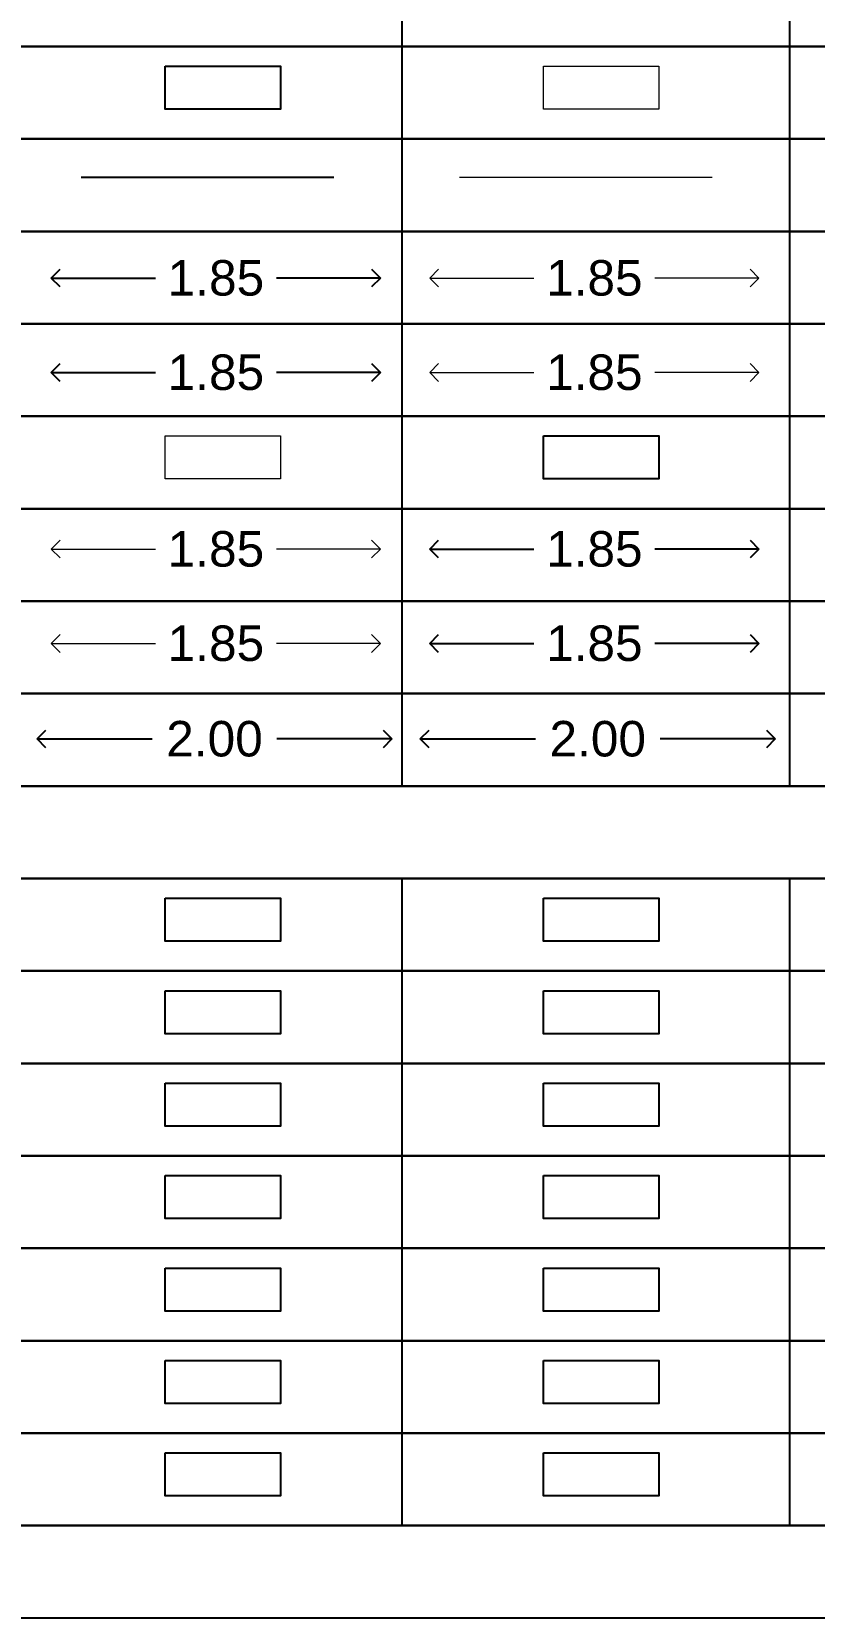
# Model space of a CAD drawing. Header units: millimetres. Extents: x -9481 to -9286, y 28694 to 28853.
# Drawn here: x -9451.39 to -9446.99, y 28789.23 to 28798.13 of the extents above; entities that cross this region are included whole.
import ezdxf

# ---------------------------------------------------------------- set-up
doc = ezdxf.new("R2010")
doc.units = ezdxf.units.MM
doc.header["$PDMODE"] = 34
doc.header["$PDSIZE"] = -15
doc.linetypes.add('CONTINULUS', pattern=[0])
for name, color, linetype in [('BLK_1_FLR_3_EXIT_WIDTH_STAIR', 7, 'Continuous'), ('BLK_1_FLR_3_UNITFA', 7, 'Continuous'), ('BLK_1_FLR_4_EXIT_WIDTH_STAIR', 7, 'Continuous'), ('BLK_1_FLR_4_UNITFA', 7, 'Continuous')]:
    doc.layers.add(name, color=color, linetype=linetype)
doc.layers.add('BLK_1_FLR_3_STAIR_1_FLIGHT_1', color=7, linetype='Continuous', plot=False)
doc.layers.add('BLK_1_FLR_4_STAIR_1_LANDING_1', color=7, linetype='Continuous', plot=False)
for name, color, linetype, lineweight in [('BLK_1_FLR_3_STAIR_1_LANDING_1', 7, 'Continuous', 0), ('BLK_1_FLR_4_STAIR_1_FLIGHT_1', 7, 'Continuous', 0), ('PLAN', 7, 'Continuous', 40)]:
    doc.layers.add(name, color=color, linetype=linetype, lineweight=lineweight)
doc.styles.add('Arial', font='arial.ttf', dxfattribs={"height": 0.2})
doc.styles.add('style2', font='arial.ttf', dxfattribs={"height": 0.3})
doc.dimstyles.new('INT DIM', dxfattribs={"dimtxt": 0.3, "dimasz": 0.1, "dimexe": 0.18, "dimexo": 0.0625, "dimgap": 0.09, "dimtad": 0, "dimzin": 0, "dimdsep": 46, "dimtxsty": 'style2', "dimblk": 'OPEN90', "dimcen": 0.09, "dimse1": 1, "dimse2": 1, "dimclrd": 250, "dimclrt": 256, "dimadec": 0, "dimazin": 0, "dimtfac": 1, "dimtofl": 0, "dimtmove": 0, "dimatfit": 3, "dimfxl": 1, "dimtolj": 1, "dimtzin": 0, "dimlwd": -1, "dimarcsym": 0})

# ---------------------------------------------------------------- blocks, each defined once
blk = doc.blocks.new('_Open90')
at = {"layer": 'PLAN', "color": 0, "lineweight": -2}
for p, q in [((0, 0), (-1, 0)), ((-0.5, 0.5), (0, 0)), ((0, 0), (-0.5, -0.5))]:
    blk.add_line(p, q, dxfattribs=at)
blk = doc.blocks.new('*D11')
at = {"layer": 'BLK_1_FLR_3_STAIR_1_FLIGHT_1', "color": 250}
for p, q in [((-9451.183478, 28796.737557), (-9450.697136, 28796.737557)), ((-9449.529195, 28796.737557), (-9450.015536, 28796.737557))]:
    blk.add_line(p, q, dxfattribs=at)
at = {"layer": 'Defpoints', "color": 0}
for p in [(-9451.283478, 28796.803627), (-9449.429195, 28796.822319), (-9449.429195, 28796.737557)]:
    blk.add_point(p, dxfattribs=at)
at = {"layer": 'BLK_1_FLR_3_STAIR_1_FLIGHT_1', "color": 250, "xscale": 0.1, "yscale": 0.1, "zscale": 0.1, "rotation": 180}
blk.add_blockref('_Open90', (-9451.283478, 28796.737557), dxfattribs=at)
at = {"layer": 'BLK_1_FLR_3_STAIR_1_FLIGHT_1', "color": 250, "xscale": 0.1, "yscale": 0.1, "zscale": 0.1}
blk.add_blockref('_Open90', (-9449.429195, 28796.737557), dxfattribs=at)
at = {"layer": 'BLK_1_FLR_3_STAIR_1_FLIGHT_1', "linetype": 'CONTINULUS', "ltscale": 0.05, "insert": (-9450.356336, 28796.737557), "char_height": 0.2, "attachment_point": 5, "style": 'Arial', "bg_fill": 3, "box_fill_scale": 1.1, "bg_fill_color": 256, "bg_fill_true_color": 13158600, "bg_fill_transparency": 0}
blk.add_mtext('\\A1;1.85', dxfattribs=at)
blk = doc.blocks.new('*D12')
at = {"layer": 'BLK_1_FLR_4_STAIR_1_FLIGHT_1', "color": 250}
for p, q in [((-9449.051965, 28796.737557), (-9448.565623, 28796.737557)), ((-9447.397682, 28796.737557), (-9447.884023, 28796.737557))]:
    blk.add_line(p, q, dxfattribs=at)
at = {"layer": 'Defpoints', "color": 0}
for p in [(-9449.151965, 28796.803627), (-9447.297682, 28796.822319), (-9447.297682, 28796.737557)]:
    blk.add_point(p, dxfattribs=at)
at = {"layer": 'BLK_1_FLR_4_STAIR_1_FLIGHT_1', "color": 250, "xscale": 0.1, "yscale": 0.1, "zscale": 0.1, "rotation": 180}
blk.add_blockref('_Open90', (-9449.151965, 28796.737557), dxfattribs=at)
at = {"layer": 'BLK_1_FLR_4_STAIR_1_FLIGHT_1', "color": 250, "xscale": 0.1, "yscale": 0.1, "zscale": 0.1}
blk.add_blockref('_Open90', (-9447.297682, 28796.737557), dxfattribs=at)
at = {"layer": 'BLK_1_FLR_4_STAIR_1_FLIGHT_1', "linetype": 'CONTINULUS', "ltscale": 0.05, "insert": (-9448.224823, 28796.737557), "char_height": 0.2, "attachment_point": 5, "style": 'Arial', "bg_fill": 3, "box_fill_scale": 1.1, "bg_fill_color": 256, "bg_fill_true_color": 13158600, "bg_fill_transparency": 0}
blk.add_mtext('\\A1;1.85', dxfattribs=at)
blk = doc.blocks.new('*D17')
at = {"layer": 'BLK_1_FLR_3_STAIR_1_FLIGHT_1', "color": 250}
for p, q in [((-9451.183478, 28796.206132), (-9450.697136, 28796.206132)), ((-9449.529195, 28796.206132), (-9450.015536, 28796.206132))]:
    blk.add_line(p, q, dxfattribs=at)
at = {"layer": 'Defpoints', "color": 0}
for p in [(-9451.283478, 28796.272202), (-9449.429195, 28796.290894), (-9449.429195, 28796.206132)]:
    blk.add_point(p, dxfattribs=at)
at = {"layer": 'BLK_1_FLR_3_STAIR_1_FLIGHT_1', "color": 250, "xscale": 0.1, "yscale": 0.1, "zscale": 0.1, "rotation": 180}
blk.add_blockref('_Open90', (-9451.283478, 28796.206132), dxfattribs=at)
at = {"layer": 'BLK_1_FLR_3_STAIR_1_FLIGHT_1', "color": 250, "xscale": 0.1, "yscale": 0.1, "zscale": 0.1}
blk.add_blockref('_Open90', (-9449.429195, 28796.206132), dxfattribs=at)
at = {"layer": 'BLK_1_FLR_3_STAIR_1_FLIGHT_1', "linetype": 'CONTINULUS', "ltscale": 0.05, "insert": (-9450.356336, 28796.206132), "char_height": 0.2, "attachment_point": 5, "style": 'Arial', "bg_fill": 3, "box_fill_scale": 1.1, "bg_fill_color": 256, "bg_fill_true_color": 13158600, "bg_fill_transparency": 0}
blk.add_mtext('\\A1;1.85', dxfattribs=at)
blk = doc.blocks.new('*D18')
at = {"layer": 'BLK_1_FLR_4_STAIR_1_FLIGHT_1', "color": 250}
for p, q in [((-9449.051965, 28796.206132), (-9448.565623, 28796.206132)), ((-9447.397682, 28796.206132), (-9447.884023, 28796.206132))]:
    blk.add_line(p, q, dxfattribs=at)
at = {"layer": 'Defpoints', "color": 0}
for p in [(-9449.151965, 28796.272202), (-9447.297682, 28796.290894), (-9447.297682, 28796.206132)]:
    blk.add_point(p, dxfattribs=at)
at = {"layer": 'BLK_1_FLR_4_STAIR_1_FLIGHT_1', "color": 250, "xscale": 0.1, "yscale": 0.1, "zscale": 0.1, "rotation": 180}
blk.add_blockref('_Open90', (-9449.151965, 28796.206132), dxfattribs=at)
at = {"layer": 'BLK_1_FLR_4_STAIR_1_FLIGHT_1', "color": 250, "xscale": 0.1, "yscale": 0.1, "zscale": 0.1}
blk.add_blockref('_Open90', (-9447.297682, 28796.206132), dxfattribs=at)
at = {"layer": 'BLK_1_FLR_4_STAIR_1_FLIGHT_1', "linetype": 'CONTINULUS', "ltscale": 0.05, "insert": (-9448.224823, 28796.206132), "char_height": 0.2, "attachment_point": 5, "style": 'Arial', "bg_fill": 3, "box_fill_scale": 1.1, "bg_fill_color": 256, "bg_fill_true_color": 13158600, "bg_fill_transparency": 0}
blk.add_mtext('\\A1;1.85', dxfattribs=at)
blk = doc.blocks.new('*D24')
at = {"layer": 'BLK_1_FLR_3_STAIR_1_LANDING_1', "color": 250}
for p, q in [((-9451.183478, 28795.211318), (-9450.697136, 28795.211318)), ((-9449.529195, 28795.211318), (-9450.015536, 28795.211318))]:
    blk.add_line(p, q, dxfattribs=at)
at = {"layer": 'Defpoints', "color": 0}
for p in [(-9451.283478, 28795.277387), (-9449.429195, 28795.29608), (-9449.429195, 28795.211318)]:
    blk.add_point(p, dxfattribs=at)
at = {"layer": 'BLK_1_FLR_3_STAIR_1_LANDING_1', "color": 250, "xscale": 0.1, "yscale": 0.1, "zscale": 0.1, "rotation": 180}
blk.add_blockref('_Open90', (-9451.283478, 28795.211318), dxfattribs=at)
at = {"layer": 'BLK_1_FLR_3_STAIR_1_LANDING_1', "color": 250, "xscale": 0.1, "yscale": 0.1, "zscale": 0.1}
blk.add_blockref('_Open90', (-9449.429195, 28795.211318), dxfattribs=at)
at = {"layer": 'BLK_1_FLR_3_STAIR_1_LANDING_1', "linetype": 'CONTINULUS', "ltscale": 0.05, "insert": (-9450.356336, 28795.211318), "char_height": 0.2, "attachment_point": 5, "style": 'Arial', "bg_fill": 3, "box_fill_scale": 1.1, "bg_fill_color": 256, "bg_fill_true_color": 13158600, "bg_fill_transparency": 0}
blk.add_mtext('\\A1;1.85', dxfattribs=at)
blk = doc.blocks.new('*D25')
at = {"layer": 'BLK_1_FLR_4_STAIR_1_LANDING_1', "color": 250}
for p, q in [((-9449.051965, 28795.211318), (-9448.565623, 28795.211318)), ((-9447.397682, 28795.211318), (-9447.884023, 28795.211318))]:
    blk.add_line(p, q, dxfattribs=at)
at = {"layer": 'Defpoints', "color": 0}
for p in [(-9449.151965, 28795.277387), (-9447.297682, 28795.29608), (-9447.297682, 28795.211318)]:
    blk.add_point(p, dxfattribs=at)
at = {"layer": 'BLK_1_FLR_4_STAIR_1_LANDING_1', "color": 250, "xscale": 0.1, "yscale": 0.1, "zscale": 0.1, "rotation": 180}
blk.add_blockref('_Open90', (-9449.151965, 28795.211318), dxfattribs=at)
at = {"layer": 'BLK_1_FLR_4_STAIR_1_LANDING_1', "color": 250, "xscale": 0.1, "yscale": 0.1, "zscale": 0.1}
blk.add_blockref('_Open90', (-9447.297682, 28795.211318), dxfattribs=at)
at = {"layer": 'BLK_1_FLR_4_STAIR_1_LANDING_1', "linetype": 'CONTINULUS', "ltscale": 0.05, "insert": (-9448.224823, 28795.211318), "char_height": 0.2, "attachment_point": 5, "style": 'Arial', "bg_fill": 3, "box_fill_scale": 1.1, "bg_fill_color": 256, "bg_fill_true_color": 13158600, "bg_fill_transparency": 0}
blk.add_mtext('\\A1;1.85', dxfattribs=at)
blk = doc.blocks.new('*D31')
at = {"layer": 'BLK_1_FLR_3_STAIR_1_LANDING_1', "color": 250}
for p, q in [((-9451.183478, 28794.679892), (-9450.697136, 28794.679892)), ((-9449.529195, 28794.679892), (-9450.015536, 28794.679892))]:
    blk.add_line(p, q, dxfattribs=at)
at = {"layer": 'Defpoints', "color": 0}
for p in [(-9451.283478, 28794.745962), (-9449.429195, 28794.764654), (-9449.429195, 28794.679892)]:
    blk.add_point(p, dxfattribs=at)
at = {"layer": 'BLK_1_FLR_3_STAIR_1_LANDING_1', "color": 250, "xscale": 0.1, "yscale": 0.1, "zscale": 0.1, "rotation": 180}
blk.add_blockref('_Open90', (-9451.283478, 28794.679892), dxfattribs=at)
at = {"layer": 'BLK_1_FLR_3_STAIR_1_LANDING_1', "color": 250, "xscale": 0.1, "yscale": 0.1, "zscale": 0.1}
blk.add_blockref('_Open90', (-9449.429195, 28794.679892), dxfattribs=at)
at = {"layer": 'BLK_1_FLR_3_STAIR_1_LANDING_1', "linetype": 'CONTINULUS', "ltscale": 0.05, "insert": (-9450.356336, 28794.679892), "char_height": 0.2, "attachment_point": 5, "style": 'Arial', "bg_fill": 3, "box_fill_scale": 1.1, "bg_fill_color": 256, "bg_fill_true_color": 13158600, "bg_fill_transparency": 0}
blk.add_mtext('\\A1;1.85', dxfattribs=at)
blk = doc.blocks.new('*D32')
at = {"layer": 'BLK_1_FLR_4_STAIR_1_LANDING_1', "color": 250}
for p, q in [((-9449.051965, 28794.679892), (-9448.565623, 28794.679892)), ((-9447.397682, 28794.679892), (-9447.884023, 28794.679892))]:
    blk.add_line(p, q, dxfattribs=at)
at = {"layer": 'Defpoints', "color": 0}
for p in [(-9449.151965, 28794.745962), (-9447.297682, 28794.764654), (-9447.297682, 28794.679892)]:
    blk.add_point(p, dxfattribs=at)
at = {"layer": 'BLK_1_FLR_4_STAIR_1_LANDING_1', "color": 250, "xscale": 0.1, "yscale": 0.1, "zscale": 0.1, "rotation": 180}
blk.add_blockref('_Open90', (-9449.151965, 28794.679892), dxfattribs=at)
at = {"layer": 'BLK_1_FLR_4_STAIR_1_LANDING_1', "color": 250, "xscale": 0.1, "yscale": 0.1, "zscale": 0.1}
blk.add_blockref('_Open90', (-9447.297682, 28794.679892), dxfattribs=at)
at = {"layer": 'BLK_1_FLR_4_STAIR_1_LANDING_1', "linetype": 'CONTINULUS', "ltscale": 0.05, "insert": (-9448.224823, 28794.679892), "char_height": 0.2, "attachment_point": 5, "style": 'Arial', "bg_fill": 3, "box_fill_scale": 1.1, "bg_fill_color": 256, "bg_fill_true_color": 13158600, "bg_fill_transparency": 0}
blk.add_mtext('\\A1;1.85', dxfattribs=at)
blk = doc.blocks.new('*D40')
at = {"layer": 'BLK_1_FLR_3_EXIT_WIDTH_STAIR', "color": 250, "ltscale": 0.05}
for p, q in [((-9451.263846, 28794.142125), (-9450.715059, 28794.142125)), ((-9449.464672, 28794.142125), (-9450.013459, 28794.142125))]:
    blk.add_line(p, q, dxfattribs=at)
at = {"layer": 'Defpoints', "color": 0}
for p in [(-9451.363846, 28794.302536), (-9449.364672, 28794.302536), (-9449.364672, 28794.142125)]:
    blk.add_point(p, dxfattribs=at)
at = {"layer": 'BLK_1_FLR_3_EXIT_WIDTH_STAIR', "color": 250, "xscale": 0.1, "yscale": 0.1, "zscale": 0.1, "rotation": 180}
blk.add_blockref('_Open90', (-9451.363846, 28794.142125), dxfattribs=at)
at = {"layer": 'BLK_1_FLR_3_EXIT_WIDTH_STAIR', "color": 250, "xscale": 0.1, "yscale": 0.1, "zscale": 0.1}
blk.add_blockref('_Open90', (-9449.364672, 28794.142125), dxfattribs=at)
at = {"layer": 'BLK_1_FLR_3_EXIT_WIDTH_STAIR', "linetype": 'CONTINULUS', "ltscale": 0.05, "insert": (-9450.364259, 28794.142125), "char_height": 0.2, "attachment_point": 5, "style": 'Arial', "bg_fill": 3, "box_fill_scale": 1.1, "bg_fill_color": 256, "bg_fill_true_color": 13158600, "bg_fill_transparency": 0}
blk.add_mtext('\\A1;2.00', dxfattribs=at)
blk = doc.blocks.new('*D41')
at = {"layer": 'BLK_1_FLR_4_EXIT_WIDTH_STAIR', "color": 250, "ltscale": 0.05}
for p, q in [((-9449.105209, 28794.142125), (-9448.556421, 28794.142125)), ((-9447.306034, 28794.142125), (-9447.854821, 28794.142125))]:
    blk.add_line(p, q, dxfattribs=at)
at = {"layer": 'Defpoints', "color": 0}
for p in [(-9449.205209, 28794.302536), (-9447.206034, 28794.302536), (-9447.206034, 28794.142125)]:
    blk.add_point(p, dxfattribs=at)
at = {"layer": 'BLK_1_FLR_4_EXIT_WIDTH_STAIR', "color": 250, "xscale": 0.1, "yscale": 0.1, "zscale": 0.1, "rotation": 180}
blk.add_blockref('_Open90', (-9449.205209, 28794.142125), dxfattribs=at)
at = {"layer": 'BLK_1_FLR_4_EXIT_WIDTH_STAIR', "color": 250, "xscale": 0.1, "yscale": 0.1, "zscale": 0.1}
blk.add_blockref('_Open90', (-9447.206034, 28794.142125), dxfattribs=at)
at = {"layer": 'BLK_1_FLR_4_EXIT_WIDTH_STAIR', "linetype": 'CONTINULUS', "ltscale": 0.05, "insert": (-9448.205621, 28794.142125), "char_height": 0.2, "attachment_point": 5, "style": 'Arial', "bg_fill": 3, "box_fill_scale": 1.1, "bg_fill_color": 256, "bg_fill_true_color": 13158600, "bg_fill_transparency": 0}
blk.add_mtext('\\A1;2.00', dxfattribs=at)

msp = doc.modelspace()

# ---------------------------------------------------------------- linework, layer by layer
for p, q in [((-9449.308551, 28798.562764), (-9449.308551, 28798.042117)), ((-9447.126291, 28798.562764), (-9447.126291, 28798.042117)), ((-9449.308551, 28798.042117), (-9449.308551, 28797.52147)), ((-9447.126291, 28798.042117), (-9447.126291, 28797.52147)), ((-9449.308551, 28797.52147), (-9449.308551, 28797.000823)), ((-9447.126291, 28797.52147), (-9447.126291, 28797.000823)), ((-9449.308551, 28797.000823), (-9449.308551, 28796.480176)), ((-9447.126291, 28797.000823), (-9447.126291, 28796.480176)), ((-9449.308551, 28796.480176), (-9449.308551, 28795.959529)), ((-9447.126291, 28796.480176), (-9447.126291, 28795.959529)), ((-9449.308551, 28795.959529), (-9449.308551, 28795.438882)), ((-9447.126291, 28795.959529), (-9447.126291, 28795.438882)), ((-9449.308551, 28795.438882), (-9449.308551, 28794.918235)), ((-9447.126291, 28795.438882), (-9447.126291, 28794.918235)), ((-9449.308551, 28794.918235), (-9449.308551, 28794.397588)), ((-9447.126291, 28794.918235), (-9447.126291, 28794.397588)), ((-9449.308551, 28794.397588), (-9449.308551, 28793.876941)), ((-9447.126291, 28794.397588), (-9447.126291, 28793.876941)), ((-9449.308551, 28793.356294), (-9449.308551, 28792.835648)), ((-9447.126291, 28793.356294), (-9447.126291, 28792.835648)), ((-9449.308551, 28792.835648), (-9449.308551, 28792.315001)), ((-9447.126291, 28792.835648), (-9447.126291, 28792.315001)), ((-9449.308551, 28792.315001), (-9449.308551, 28791.794354)), ((-9447.126291, 28792.315001), (-9447.126291, 28791.794354)), ((-9449.308551, 28791.794354), (-9449.308551, 28791.273707)), ((-9447.126291, 28791.794354), (-9447.126291, 28791.273707)), ((-9449.308551, 28791.273707), (-9449.308551, 28790.75306)), ((-9447.126291, 28791.273707), (-9447.126291, 28790.75306)), ((-9449.308551, 28790.75306), (-9449.308551, 28790.232413)), ((-9447.126291, 28790.75306), (-9447.126291, 28790.232413)), ((-9449.308551, 28790.232413), (-9449.308551, 28789.711766)), ((-9447.126291, 28790.232413), (-9447.126291, 28789.711766))]:
    msp.add_line(p, q)
for points in [[(-9481.2579, 28798.042117), (-9481.2579, 28798.562764), (-9442.229952, 28798.562764), (-9442.229952, 28798.042117), (-9470.864214, 28798.042117)], [(-9461.731845, 28798.042117), (-9442.229952, 28798.042117), (-9442.229952, 28797.52147), (-9461.731845, 28797.52147)], [(-9461.731845, 28797.52147), (-9442.229952, 28797.52147), (-9442.229952, 28797.000823), (-9461.731845, 28797.000823)], [(-9461.731845, 28797.000823), (-9442.229952, 28797.000823), (-9442.229952, 28796.480176), (-9461.731845, 28796.480176)], [(-9461.731845, 28796.480176), (-9442.229952, 28796.480176), (-9442.229952, 28795.959529), (-9470.864214, 28795.959529)], [(-9470.864214, 28795.959529), (-9442.229952, 28795.959529), (-9442.229952, 28795.438882), (-9461.731845, 28795.438882)], [(-9461.731845, 28795.438882), (-9442.229952, 28795.438882), (-9442.229952, 28794.918235), (-9461.731845, 28794.918235)], [(-9461.731845, 28794.918235), (-9442.229952, 28794.918235), (-9442.229952, 28794.397588), (-9481.2579, 28794.397588), (-9481.2579, 28794.918235)], [(-9481.2579, 28789.711766), (-9481.2579, 28793.356294), (-9442.229952, 28793.356294), (-9442.229952, 28792.835648), (-9461.731845, 28792.835648)], [(-9461.731845, 28792.835648), (-9442.229952, 28792.835648), (-9442.229952, 28792.315001), (-9461.731845, 28792.315001)], [(-9461.731845, 28792.315001), (-9442.229952, 28792.315001), (-9442.229952, 28791.794354), (-9461.731845, 28791.794354)], [(-9461.731845, 28791.794354), (-9442.229952, 28791.794354), (-9442.229952, 28791.273707), (-9461.731845, 28791.273707)], [(-9461.731845, 28791.273707), (-9442.229952, 28791.273707), (-9442.229952, 28790.75306), (-9461.731845, 28790.75306)], [(-9461.731845, 28790.75306), (-9442.229952, 28790.75306), (-9442.229952, 28790.232413), (-9461.731845, 28790.232413)], [(-9461.731845, 28790.232413), (-9442.229952, 28790.232413), (-9442.229952, 28789.711766), (-9481.2579, 28789.711766)]]:
    msp.add_lwpolyline(points)
for points in [[(-9481.2579, 28794.397588), (-9442.229952, 28794.397588), (-9442.229952, 28793.876941), (-9481.2579, 28793.876941), (-9481.2579, 28794.397588)], [(-9481.2579, 28793.876941), (-9442.229952, 28793.876941), (-9442.229952, 28793.356294), (-9481.2579, 28793.356294), (-9481.2579, 28793.876941)], [(-9481.2579, 28789.711766), (-9442.229952, 28789.711766), (-9442.229952, 28789.191119), (-9481.2579, 28789.191119), (-9481.2579, 28789.711766)]]:
    msp.add_lwpolyline(points, close=True)
at = {"layer": 'BLK_1_FLR_3_STAIR_1_FLIGHT_1', "color": 3}
msp.add_line((-9451.115573, 28797.306317), (-9449.692045, 28797.306317), dxfattribs=at)
at = {"layer": 'BLK_1_FLR_3_STAIR_1_FLIGHT_1'}
msp.add_lwpolyline([(-9450.641981, 28797.930989), (-9449.9928, 28797.930989), (-9449.9928, 28797.688839), (-9450.641981, 28797.688839)], close=True, dxfattribs=at)
at = {"layer": 'BLK_1_FLR_3_STAIR_1_LANDING_1'}
msp.add_lwpolyline([(-9450.641981, 28795.848401), (-9449.9928, 28795.848401), (-9449.9928, 28795.606252), (-9450.641981, 28795.606252)], close=True, dxfattribs=at)
at = {"layer": 'BLK_1_FLR_3_UNITFA', "color": 1}
msp.add_lwpolyline([(-9450.641981, 28793.245166), (-9449.9928, 28793.245166), (-9449.9928, 28793.003017), (-9450.641981, 28793.003017)], close=True, dxfattribs=at)
at = {"layer": 'BLK_1_FLR_3_UNITFA', "color": 2}
msp.add_lwpolyline([(-9450.641981, 28792.724519), (-9449.9928, 28792.724519), (-9449.9928, 28792.48237), (-9450.641981, 28792.48237)], close=True, dxfattribs=at)
at = {"layer": 'BLK_1_FLR_3_UNITFA', "color": 3}
msp.add_lwpolyline([(-9450.641981, 28792.203873), (-9449.9928, 28792.203873), (-9449.9928, 28791.961723), (-9450.641981, 28791.961723)], close=True, dxfattribs=at)
at = {"layer": 'BLK_1_FLR_3_UNITFA', "color": 4}
msp.add_lwpolyline([(-9450.641981, 28791.683226), (-9449.9928, 28791.683226), (-9449.9928, 28791.441076), (-9450.641981, 28791.441076)], close=True, dxfattribs=at)
at = {"layer": 'BLK_1_FLR_3_UNITFA', "color": 5}
msp.add_lwpolyline([(-9450.641981, 28791.162579), (-9449.9928, 28791.162579), (-9449.9928, 28790.92043), (-9450.641981, 28790.92043)], close=True, dxfattribs=at)
at = {"layer": 'BLK_1_FLR_3_UNITFA', "color": 6}
msp.add_lwpolyline([(-9450.641981, 28790.641932), (-9449.9928, 28790.641932), (-9449.9928, 28790.399783), (-9450.641981, 28790.399783)], close=True, dxfattribs=at)
at = {"layer": 'BLK_1_FLR_3_UNITFA', "color": 8}
msp.add_lwpolyline([(-9450.641981, 28790.121285), (-9449.9928, 28790.121285), (-9449.9928, 28789.879136), (-9450.641981, 28789.879136)], close=True, dxfattribs=at)
at = {"layer": 'BLK_1_FLR_4_STAIR_1_FLIGHT_1', "color": 3}
msp.add_line((-9448.98406, 28797.306317), (-9447.560532, 28797.306317), dxfattribs=at)
at = {"layer": 'BLK_1_FLR_4_STAIR_1_FLIGHT_1'}
msp.add_lwpolyline([(-9448.510468, 28797.930989), (-9447.861287, 28797.930989), (-9447.861287, 28797.688839), (-9448.510468, 28797.688839)], close=True, dxfattribs=at)
at = {"layer": 'BLK_1_FLR_4_STAIR_1_LANDING_1'}
msp.add_lwpolyline([(-9448.510468, 28795.848401), (-9447.861287, 28795.848401), (-9447.861287, 28795.606252), (-9448.510468, 28795.606252)], close=True, dxfattribs=at)
at = {"layer": 'BLK_1_FLR_4_UNITFA', "color": 1}
msp.add_lwpolyline([(-9448.510468, 28793.245166), (-9447.861287, 28793.245166), (-9447.861287, 28793.003017), (-9448.510468, 28793.003017)], close=True, dxfattribs=at)
at = {"layer": 'BLK_1_FLR_4_UNITFA', "color": 2}
msp.add_lwpolyline([(-9448.510468, 28792.724519), (-9447.861287, 28792.724519), (-9447.861287, 28792.48237), (-9448.510468, 28792.48237)], close=True, dxfattribs=at)
at = {"layer": 'BLK_1_FLR_4_UNITFA', "color": 3}
msp.add_lwpolyline([(-9448.510468, 28792.203873), (-9447.861287, 28792.203873), (-9447.861287, 28791.961723), (-9448.510468, 28791.961723)], close=True, dxfattribs=at)
at = {"layer": 'BLK_1_FLR_4_UNITFA', "color": 4}
msp.add_lwpolyline([(-9448.510468, 28791.683226), (-9447.861287, 28791.683226), (-9447.861287, 28791.441076), (-9448.510468, 28791.441076)], close=True, dxfattribs=at)
at = {"layer": 'BLK_1_FLR_4_UNITFA', "color": 5}
msp.add_lwpolyline([(-9448.510468, 28791.162579), (-9447.861287, 28791.162579), (-9447.861287, 28790.92043), (-9448.510468, 28790.92043)], close=True, dxfattribs=at)
at = {"layer": 'BLK_1_FLR_4_UNITFA', "color": 6}
msp.add_lwpolyline([(-9448.510468, 28790.641932), (-9447.861287, 28790.641932), (-9447.861287, 28790.399783), (-9448.510468, 28790.399783)], close=True, dxfattribs=at)
at = {"layer": 'BLK_1_FLR_4_UNITFA', "color": 8}
msp.add_lwpolyline([(-9448.510468, 28790.121285), (-9447.861287, 28790.121285), (-9447.861287, 28789.879136), (-9448.510468, 28789.879136)], close=True, dxfattribs=at)

# ---------------------------------------------------------------- next in the draw order: dimensions: what is measured, and where the dimension line sits
at = {"layer": 'BLK_1_FLR_3_EXIT_WIDTH_STAIR', "color": 7, "linetype": 'CONTINULUS', "ltscale": 0.05}
dim = msp.add_linear_dim(base=(-9449.364672, 28794.142125), p1=(-9451.363846, 28794.302536), p2=(-9449.364672, 28794.302536), dimstyle='INT DIM', override={"dimtxt": 0.2, "dimtxsty": 'Arial', "dimfxl": 0.125, "dimtfill": 1, "dimtfillclr": 7, "dimarcsym": 1}, dxfattribs=at)
dim.commit()
dim.dimension.update_dxf_attribs({"geometry": '*D40', "text_midpoint": (-9450.364259, 28794.142125)})
at = {"layer": 'BLK_1_FLR_3_STAIR_1_FLIGHT_1', "color": 2}
dim = msp.add_linear_dim(base=(-9449.429195, 28796.737557), p1=(-9451.283478, 28796.803627), p2=(-9449.429195, 28796.822319), dimstyle='INT DIM', override={"dimtxt": 0.2, "dimtxsty": 'Arial', "dimfxl": 0.125, "dimtfill": 1, "dimtfillclr": 7, "dimarcsym": 1}, dxfattribs=at)
dim.commit()
dim.dimension.update_dxf_attribs({"geometry": '*D11', "text_midpoint": (-9450.356336, 28796.737557)})
at = {"layer": 'BLK_1_FLR_3_STAIR_1_FLIGHT_1', "color": 1}
dim = msp.add_linear_dim(base=(-9449.429195, 28796.206132), p1=(-9451.283478, 28796.272202), p2=(-9449.429195, 28796.290894), dimstyle='INT DIM', override={"dimtxt": 0.2, "dimtxsty": 'Arial', "dimfxl": 0.125, "dimtfill": 1, "dimtfillclr": 7, "dimarcsym": 1}, dxfattribs=at)
dim.commit()
dim.dimension.update_dxf_attribs({"geometry": '*D17', "text_midpoint": (-9450.356336, 28796.206132)})
at = {"layer": 'BLK_1_FLR_3_STAIR_1_LANDING_1', "color": 2}
dim = msp.add_linear_dim(base=(-9449.429195, 28795.211318), p1=(-9451.283478, 28795.277387), p2=(-9449.429195, 28795.29608), dimstyle='INT DIM', override={"dimtxt": 0.2, "dimtxsty": 'Arial', "dimfxl": 0.125, "dimtfill": 1, "dimtfillclr": 7, "dimarcsym": 1}, dxfattribs=at)
dim.commit()
dim.dimension.update_dxf_attribs({"geometry": '*D24', "text_midpoint": (-9450.356336, 28795.211318)})
at = {"layer": 'BLK_1_FLR_3_STAIR_1_LANDING_1', "color": 1}
dim = msp.add_linear_dim(base=(-9449.429195, 28794.679892), p1=(-9451.283478, 28794.745962), p2=(-9449.429195, 28794.764654), dimstyle='INT DIM', override={"dimtxt": 0.2, "dimtxsty": 'Arial', "dimfxl": 0.125, "dimtfill": 1, "dimtfillclr": 7, "dimarcsym": 1}, dxfattribs=at)
dim.commit()
dim.dimension.update_dxf_attribs({"geometry": '*D31', "text_midpoint": (-9450.356336, 28794.679892)})
at = {"layer": 'BLK_1_FLR_4_EXIT_WIDTH_STAIR', "color": 7, "linetype": 'CONTINULUS', "ltscale": 0.05}
dim = msp.add_linear_dim(base=(-9447.206034, 28794.142125), p1=(-9449.205209, 28794.302536), p2=(-9447.206034, 28794.302536), dimstyle='INT DIM', override={"dimtxt": 0.2, "dimtxsty": 'Arial', "dimfxl": 0.125, "dimtfill": 1, "dimtfillclr": 7, "dimarcsym": 1}, dxfattribs=at)
dim.commit()
dim.dimension.update_dxf_attribs({"geometry": '*D41', "text_midpoint": (-9448.205621, 28794.142125)})
at = {"layer": 'BLK_1_FLR_4_STAIR_1_FLIGHT_1', "color": 2}
dim = msp.add_linear_dim(base=(-9447.297682, 28796.737557), p1=(-9449.151965, 28796.803627), p2=(-9447.297682, 28796.822319), dimstyle='INT DIM', override={"dimtxt": 0.2, "dimtxsty": 'Arial', "dimfxl": 0.125, "dimtfill": 1, "dimtfillclr": 7, "dimarcsym": 1}, dxfattribs=at)
dim.commit()
dim.dimension.update_dxf_attribs({"geometry": '*D12', "text_midpoint": (-9448.224823, 28796.737557)})
at = {"layer": 'BLK_1_FLR_4_STAIR_1_FLIGHT_1', "color": 1}
dim = msp.add_linear_dim(base=(-9447.297682, 28796.206132), p1=(-9449.151965, 28796.272202), p2=(-9447.297682, 28796.290894), dimstyle='INT DIM', override={"dimtxt": 0.2, "dimtxsty": 'Arial', "dimfxl": 0.125, "dimtfill": 1, "dimtfillclr": 7, "dimarcsym": 1}, dxfattribs=at)
dim.commit()
dim.dimension.update_dxf_attribs({"geometry": '*D18', "text_midpoint": (-9448.224823, 28796.206132)})
at = {"layer": 'BLK_1_FLR_4_STAIR_1_LANDING_1', "color": 2}
dim = msp.add_linear_dim(base=(-9447.297682, 28795.211318), p1=(-9449.151965, 28795.277387), p2=(-9447.297682, 28795.29608), dimstyle='INT DIM', override={"dimtxt": 0.2, "dimtxsty": 'Arial', "dimfxl": 0.125, "dimtfill": 1, "dimtfillclr": 7, "dimarcsym": 1}, dxfattribs=at)
dim.commit()
dim.dimension.update_dxf_attribs({"geometry": '*D25', "text_midpoint": (-9448.224823, 28795.211318)})
at = {"layer": 'BLK_1_FLR_4_STAIR_1_LANDING_1', "color": 1}
dim = msp.add_linear_dim(base=(-9447.297682, 28794.679892), p1=(-9449.151965, 28794.745962), p2=(-9447.297682, 28794.764654), dimstyle='INT DIM', override={"dimtxt": 0.2, "dimtxsty": 'Arial', "dimfxl": 0.125, "dimtfill": 1, "dimtfillclr": 7, "dimarcsym": 1}, dxfattribs=at)
dim.commit()
dim.dimension.update_dxf_attribs({"geometry": '*D32', "text_midpoint": (-9448.224823, 28794.679892)})

doc.saveas('drawing.dxf')
